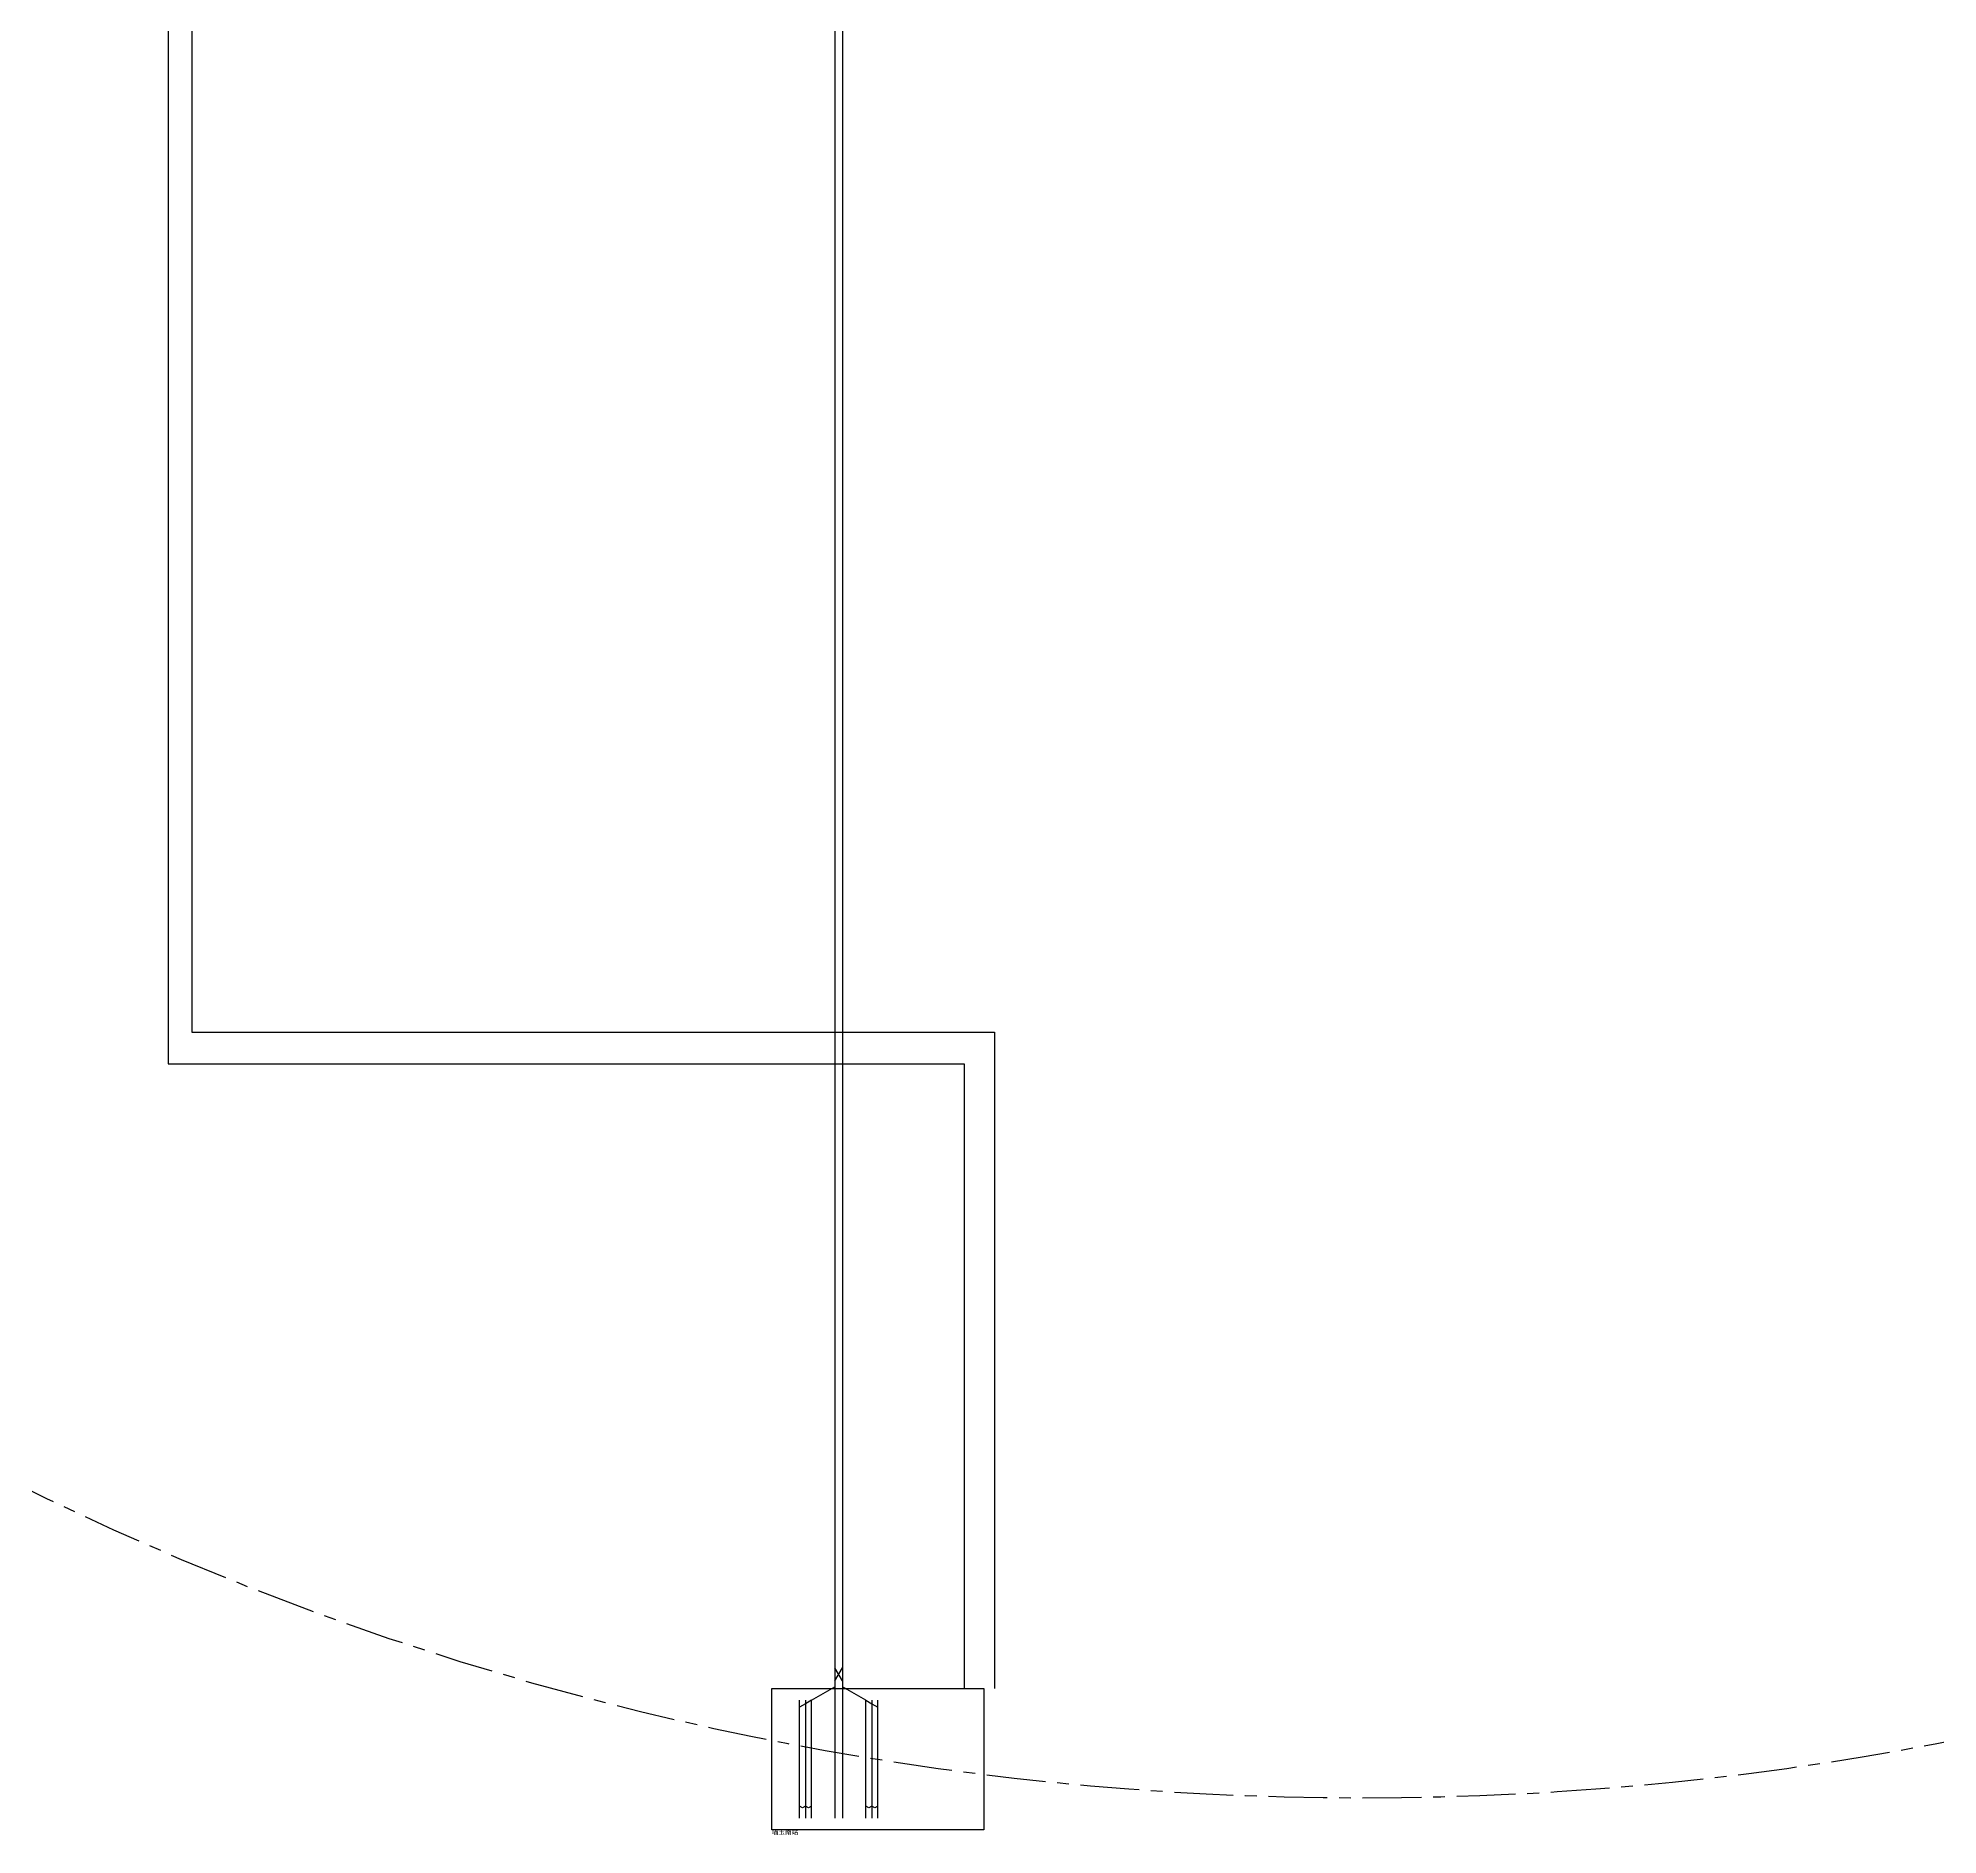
# Model space of a CAD drawing. Header units: inches. Extents: x -107 to 151, y -105 to 161.
# Drawn here: x -34 to 46.7, y -105.2 to -28.9 of the extents above; entities that cross this region are included whole.
import ezdxf

# ---------------------------------------------------------------- set-up
doc = ezdxf.new("R2010")
doc.units = ezdxf.units.IN
doc.header["$MEASUREMENT"] = 0
doc.linetypes.add('CENTERX2', pattern=[4, 2.5, -0.5, 0.5, -0.5])
for name, color, linetype in [('参考线', 5, 'CENTERX2'), ('现有线路', 4, 'Continuous'), ('规划建筑', 6, 'Continuous'), ('规划线路', 2, 'Continuous')]:
    doc.layers.add(name, color=color, linetype=linetype)
doc.styles.get("Standard").update_dxf_attribs({"font": 'arial.ttf'})

msp = doc.modelspace()

# ---------------------------------------------------------------- linework, layer by layer
at = {"layer": '参考线'}
msp.add_circle((22.25, 25.25), 128.905, dxfattribs=at)
at = {"layer": '现有线路'}
for p, q in [((-0.16, -4.5), (-0.16, -104.5)), ((0.16, -4.5), (0.16, -104.5)), ((0.16, -98.673), (-0.16, -98.118)), ((-0.16, -98.673), (0.16, -98.118)), ((-1.16, -99.5), (-0.16, -98.923)), ((1.16, -99.5), (0.16, -98.923)), ((-1.66, -104.5), (-1.66, -99.5)), ((-1.41, -99.644), (-1.66, -99.789)), ((-1.41, -99.5), (-1.41, -104.5)), ((-1.16, -99.5), (-1.41, -99.644)), ((-1.16, -104.5), (-1.16, -99.5)), ((1.16, -104.5), (1.16, -99.5)), ((1.16, -99.5), (1.41, -99.644)), ((1.41, -99.5), (1.41, -104.5)), ((1.41, -99.644), (1.66, -99.789)), ((1.66, -104.5), (1.66, -99.5)), ((-1.535, -104.072), (-1.66, -104)), ((-1.535, -104.072), (-1.66, -104)), ((-1.41, -104), (-1.535, -104.072)), ((-1.41, -104), (-1.535, -104.072)), ((-1.285, -104.072), (-1.41, -104)), ((-1.285, -104.072), (-1.41, -104)), ((-1.16, -104), (-1.285, -104.072)), ((-1.16, -104), (-1.285, -104.072)), ((1.285, -104.072), (1.16, -104)), ((1.41, -104), (1.285, -104.072)), ((1.535, -104.072), (1.41, -104)), ((1.66, -104), (1.535, -104.072))]:
    msp.add_line(p, q, dxfattribs=at)
at = {"layer": '规划建筑'}
msp.add_lwpolyline([(6.16, -105), (-2.84, -105), (-2.84, -99), (6.16, -99)], close=True, dxfattribs=at)
at = {"layer": '规划线路'}
for p, q in [((-28.484, -22.558), (-28.484, -72.46)), ((-27.484, -22.558), (-27.484, -71.112)), ((-27.484, -71.112), (6.62, -71.112)), ((6.62, -71.112), (6.62, -99)), ((-28.484, -72.46), (5.328, -72.46)), ((5.328, -72.46), (5.328, -99))]:
    msp.add_line(p, q, dxfattribs=at)

# ---------------------------------------------------------------- texts
at = {"layer": '规划建筑', "insert": (-2.84, -105), "char_height": 0.2, "attachment_point": 1}
msp.add_mtext('{\\fSimSun|b0|i0|c134|p2;喵玉南站}', dxfattribs=at)

doc.saveas('drawing.dxf')
